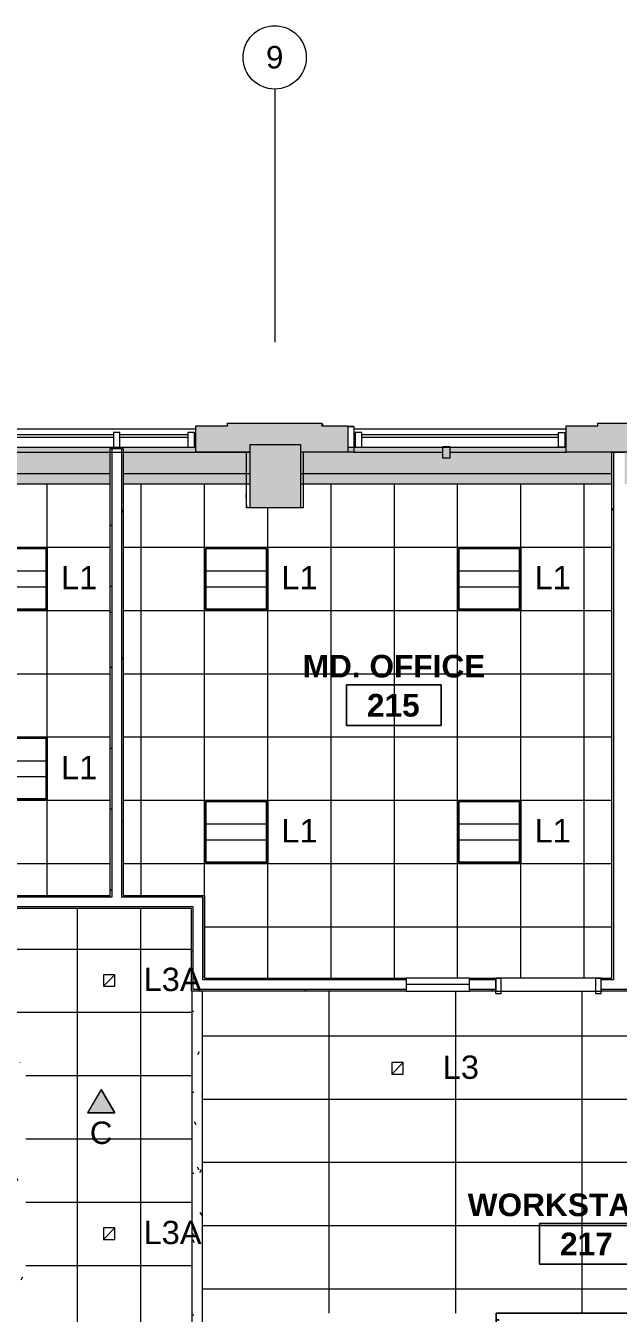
# Model space of a CAD drawing. Header units: inches. Extents: x 389 to 3083, y 11893 to 13691.
# Drawn here: x 2505.7 to 2730.4, y 13202.6 to 13691 of the extents above; entities that cross this region are included whole.
import ezdxf

# ---------------------------------------------------------------- set-up
doc = ezdxf.new("R2010")
doc.units = ezdxf.units.IN
doc.header["$MEASUREMENT"] = 0
for name, color, linetype, lineweight in [('X2$0$A-ANNO-NOTE', 131, 'Continuous', 9), ('X2$0$A-AREA-IDEN', 2, 'Continuous', 9), ('X2$0$A-CLNG', 13, 'Continuous', 13), ('X2$0$A-CLNG-PATT', 13, 'Continuous', 13), ('X2$0$A-Cols-Extr', 7, 'Continuous', 9), ('X2$0$A-DETL-GENF', 92, 'Continuous', 9), ('X2$0$A-DOOR', 31, 'Continuous', 13), ('X2$0$A-DOOR-FRAM', 31, 'Continuous', 20), ('X2$0$A-GLAZ', 151, 'Continuous', 13), ('X2$0$A-WALL', 113, 'Continuous', 13), ('X2$0$A-Wall-Extr', 7, 'Continuous', 9), ('X2$0$A-WALL-PATT', 111, 'Continuous', 13), ('X2$0$E-ELEC-FIXT', 91, 'Continuous', 9), ('X2$0$E-LITE-EQPM', 33, 'Continuous', 9), ('X2$0$E-LITE-EQPM-IDEN', 33, 'Continuous', 9), ('X2$0$I-WALL', 2, 'Continuous', 9), ('X2$0$Plaza America_Tower 1_2nd Floor -REVIT_dwg', 8, 'Continuous', 9), ('X2$0$S-COLS', 52, 'Continuous', 13), ('X2$0$S-GRID', 1, 'Continuous', 9), ('X2$0$S-GRID-IDEN', 1, 'Continuous', 9)]:
    doc.layers.add(name, color=color, linetype=linetype, lineweight=lineweight)
doc.styles.add('X2$0$Arial_3', font='arial.ttf', dxfattribs={"height": 8.851796})
doc.styles.add('X2$0$Swis721 Lt BT', font='swissl.ttf', dxfattribs={"height": 8.514638})
doc.styles.add('X2$0$Swis721 Lt BT_B', font='', dxfattribs={"height": 8.583975})
doc.styles.get('X2$0$Swis721 Lt BT_B').set_extended_font_data('Swis721 Lt BT', bold=True)
pattern_1 = [(0, (-24941.6016, 0), (30.72, 7.68), [1.267, -21.773, 1.267, -21.773, -122.88]), (0, (-24941.6016, 0), (30.72, 7.68), [-46.08, 1.267, -44.813, 1.267, -21.773, -53.76]), (0, (-24941.6016, 0), (30.72, 7.68), [-115.2, 1.267, -14.093, 1.267, -37.133]), (120, (-24930.0816, 3.84), (-22.0110751, 22.7643004), [1.267, -21.773, 1.267, -21.773, -122.88]), (120, (-24930.0816, 3.84), (-22.0110751, 22.7643004), [-46.08, 1.267, -44.813, 1.267, -21.773, -53.76]), (120, (-24930.0816, 3.84), (-22.0110751, 22.7643004), [-115.2, 1.267, -14.093, 1.267, -37.133]), (240, (-24926.2416, 19.2), (-8.7089249, -30.4443004), [1.267, -21.773, 1.267, -21.773, -122.88]), (240, (-24926.2416, 19.2), (-8.7089249, -30.4443004), [-46.08, 1.267, -44.813, 1.267, -21.773, -53.76]), (240, (-24926.2416, 19.2), (-8.7089249, -30.4443004), [-115.2, 1.267, -14.093, 1.267, -37.133])]
pattern_2 = [(0, (-24941.6016, 0), (15.36, 3.84), [1.267, -10.253, 1.267, -10.253, -61.44]), (0, (-24941.6016, 0), (15.36, 3.84), [-23.04, 1.267, -21.773, 1.267, -10.253, -26.88]), (0, (-24941.6016, 0), (15.36, 3.84), [-57.6, 1.267, -6.413, 1.267, -17.933]), (120, (-24935.8416, 1.92), (-11.00553755, 11.3821502), [1.267, -10.253, 1.267, -10.253, -61.44]), (120, (-24935.8416, 1.92), (-11.00553755, 11.3821502), [-23.04, 1.267, -21.773, 1.267, -10.253, -26.88]), (120, (-24935.8416, 1.92), (-11.00553755, 11.3821502), [-57.6, 1.267, -6.413, 1.267, -17.933]), (240, (-24933.9216, 9.6), (-4.35446245, -15.2221502), [1.267, -10.253, 1.267, -10.253, -61.44]), (240, (-24933.9216, 9.6), (-4.35446245, -15.2221502), [-23.04, 1.267, -21.773, 1.267, -10.253, -26.88]), (240, (-24933.9216, 9.6), (-4.35446245, -15.2221502), [-57.6, 1.267, -6.413, 1.267, -17.933])]

# ---------------------------------------------------------------- blocks, each defined once
blk = doc.blocks.new('X2$0$PS - Duplex - Duplex-4172790-FIRST FLOOR')
at = {"layer": 'X2$0$E-ELEC-FIXT'}
for p, q in [((1.375, 2.25), (-1.375, 2.25)), ((-1.375, 2.25), (-1.375, -2.25)), ((1.375, -2.25), (1.375, 2.25)), ((-1.375, -2.25), (1.375, -2.25))]:
    blk.add_line(p, q, dxfattribs=at)
blk = doc.blocks.new('X2$0$Plaza America_Tower 1_2nd Floor -REVIT_dwg-5250115-FIRST FLOOR')
at = {"layer": 'X2$0$A-Cols-Extr'}
for p, q in [((27530.81, 13513.16), (27530.99, 13508.11)), ((27552.47, 13513.16), (27552.47, 13508.11))]:
    blk.add_line(p, q, dxfattribs=at)
at = {"layer": 'X2$0$A-Cols-Extr', "flags": 128}
for points in [[(27532.47, 13508.11), (27530.99, 13508.11), (27530.99, 13529.17)], [(27552.47, 13529.17), (27552.47, 13508.11), (27551.47, 13508.11)]]:
    blk.add_lwpolyline(points, dxfattribs=at)
at = {"layer": 'X2$0$A-GLAZ'}
for p, q in [((27511.81, 13537.91), (27331.81, 13537.91)), ((27433.68, 13535.91), (27480.56, 13535.91)), ((27433.68, 13534.91), (27480.56, 13534.91)), ((27483.06, 13535.91), (27508.81, 13535.91)), ((27483.06, 13534.91), (27508.81, 13534.91)), ((27652.31, 13537.91), (27571.81, 13537.91)), ((27574.81, 13535.91), (27649.31, 13535.91)), ((27574.81, 13534.91), (27649.31, 13534.91)), ((27404.22, 13529.16), (27511.81, 13529.16)), ((27608.22, 13529.16), (27652.31, 13529.16))]:
    blk.add_line(p, q, dxfattribs=at)
at = {"layer": 'X2$0$A-GLAZ', "flags": 128}
blk.add_lwpolyline([(27571.81, 13538.91), (27571.81, 13529.16), (27605.47, 13529.16)], dxfattribs=at)
for points in [[(27483.06, 13531.16), (27483.06, 13536.66), (27480.56, 13536.66), (27480.56, 13531.16)], [(27508.81, 13536.66), (27508.81, 13531.16), (27511.31, 13531.16), (27511.31, 13536.66)], [(27574.81, 13531.16), (27574.81, 13536.66), (27572.31, 13536.66), (27572.31, 13531.16)], [(27651.81, 13531.16), (27649.31, 13531.16), (27649.31, 13536.66), (27651.81, 13536.66)]]:
    blk.add_lwpolyline(points, close=True, dxfattribs=at)
at = {"layer": 'X2$0$A-Wall-Extr'}
for p, q in [((27571.81, 13538.91), (27569.42, 13538.91)), ((27511.81, 13529.16), (27530.99, 13529.16)), ((27571.81, 13529.16), (27552.47, 13529.16)), ((27712.31, 13529.16), (27652.31, 13529.16)), ((27712.31, 13529.16), (27652.31, 13529.16))]:
    blk.add_line(p, q, dxfattribs=at)
at = {"layer": 'X2$0$A-Wall-Extr', "flags": 128}
for points in [[(27569.42, 13538.91), (27571.81, 13538.91), (27571.81, 13529.16), (27552.47, 13529.16), (27552.47, 13508.11), (27551.47, 13508.11)], [(27559.81, 13539.17), (27559.81, 13539.91), (27559.65, 13539.91)], [(27559.65, 13539.91), (27559.81, 13539.91), (27559.81, 13539.17)], [(27532.47, 13508.11), (27530.99, 13508.11), (27530.99, 13529.16), (27511.81, 13529.16)]]:
    blk.add_lwpolyline(points, dxfattribs=at)
blk = doc.blocks.new('X2$0$Single Flush - OTJ_SOLIDFLUSH_ALUM-4900816-FIRST FLOOR')
at = {"layer": 'X2$0$A-DOOR-FRAM'}
for p, q in [((-20, -3.3125), (-20, 2.4375)), ((-20, 2.4375), (-18, 2.4375)), ((-18, -3.3125), (-18, 2.4375)), ((18.000004, -3.3125), (18.000004, 2.4375)), ((18.000004, 2.4375), (20.000004, 2.4375)), ((20.000004, -3.3125), (20.000004, 2.4375)), ((-20, -3.3125), (-18, -3.3125)), ((18.000004, -3.3125), (20.000004, -3.3125))]:
    blk.add_line(p, q, dxfattribs=at)
blk = doc.blocks.new('X2$0$Frameless opening with glazing - 24_ x 96_-4910012-FIRST FLOOR')
at = {"layer": 'X2$0$A-GLAZ'}
blk.add_line((-13.5, -0.0625), (10.5, -0.0625), dxfattribs=at)
blk = doc.blocks.new('X2$0$L-Ceiling Light - Linear Box - 2_x2_-4960925-FIRST FLOOR')
at = {"layer": 'X2$0$E-LITE-EQPM'}
for p, q in [((-12, -12), (-12, 12)), ((-12, 12), (12, 12)), ((-12, -12), (-12, 12)), ((-12, 12), (12, 12)), ((-11.5, -11.5), (-11.5, 11.5)), ((-11.5, 11.5), (11.5, 11.5)), ((11.5, 11.5), (-11.5, 11.5)), ((-11.5, 11.5), (-11.5, -11.5)), ((11.5, 11.5), (11.5, -11.5)), ((11.5, -11.5), (11.5, 11.5)), ((12, 12), (12, -12)), ((12, 12), (12, -12)), ((-12, 3), (12, 3)), ((-12, -3), (12, -3)), ((12, -12), (-12, -12)), ((12, -12), (-12, -12)), ((11.5, -11.5), (-11.5, -11.5)), ((-11.5, -11.5), (11.5, -11.5))]:
    blk.add_line(p, q, dxfattribs=at)
blk = doc.blocks.new('X2$0$Concrete-Rectangular-Column - 19 X 24-5195709-FIRST FLOOR')
at = {"layer": 'X2$0$S-COLS'}
blk.add_hatch(color=256, dxfattribs=at).paths.add_polyline_path([(-5.74, -12), (9.5, -12), (9.5, 12), (-9.5, 12), (-9.5, -12)], flags=0)
for p, q in [((-9.5, 12), (9.5, 12)), ((-9.5, -12), (-9.5, 12)), ((9.5, 12), (9.5, -12)), ((9.5, -12), (-9.5, -12))]:
    blk.add_line(p, q, dxfattribs=at)
blk = doc.blocks.new('X2$0$Lighting-Pendant-Axis-Beam6-Flush-Direct-Acrylic - Lighting-Pendant-Axis-Beam6-Flush-Direct-Acrylic  8_ LENGTH-5206772-FIRST FLOOR')
at = {"layer": 'X2$0$A-DETL-GENF'}
for p, q in [((46.9375, 2.515625), (-46.9375, 2.515625)), ((-46.9375, 2.515625), (-46.9375, -2.515625)), ((-46.9375, 2.515625), (46.9375, 2.515625)), ((-46.9375, -2.515625), (-46.9375, 2.515625)), ((46.9375, -2.515625), (46.9375, 2.515625)), ((46.9375, 2.515625), (46.9375, -2.515625)), ((-46.9375, -2.515625), (46.9375, -2.515625)), ((46.9375, -2.515625), (-46.9375, -2.515625))]:
    blk.add_line(p, q, dxfattribs=at)
for centre in [(-46.3125, 0), (46.3125, 0)]:
    blk.add_circle(centre, 0.25, dxfattribs=at)
blk = doc.blocks.new('X2$0$L-Recessed Square Downlight - 4_-4552743-FIRST FLOOR')
at = {"layer": 'X2$0$E-LITE-EQPM'}
for p, q in [((-2.1875, -2.1875), (-2.1875, 2.1875)), ((-2.1875, 2.1875), (2.1875, 2.1875)), ((-2.1875, 2.1875), (2.1875, -2.1875)), ((2.1875, 2.1875), (2.1875, -2.1875)), ((2.1875, -2.1875), (-2.1875, -2.1875))]:
    blk.add_line(p, q, dxfattribs=at)
blk = doc.blocks.new('X2$0$L-Recessed Square Downlight - 4_  black trim-5264487-FIRST FLOOR')
at = {"layer": 'X2$0$E-LITE-EQPM'}
for p, q in [((-2.1875, -2.1875), (-2.1875, 2.1875)), ((-2.1875, 2.1875), (2.1875, 2.1875)), ((-2.1875, 2.1875), (2.1875, -2.1875)), ((2.1875, 2.1875), (2.1875, -2.1875)), ((2.1875, -2.1875), (-2.1875, -2.1875))]:
    blk.add_line(p, q, dxfattribs=at)
blk = doc.blocks.new('X2$0$Grid - Grid Head - Circle-50561-FIRST FLOOR')
at = {"layer": 'X2$0$S-GRID-IDEN'}
blk.add_circle((0, 0), 0.125, dxfattribs=at)
blk = doc.blocks.new('X2$0$Room Tag - Room Name and Number-3379422-FIRST FLOOR')
at = {"layer": 'X2$0$A-AREA-IDEN'}
for p, q in [((-0.1881, -0.1636), (-0.1881, -0.0018)), ((-0.1881, -0.0018), (0.1869, -0.0018)), ((0.1869, -0.0018), (-0.1881, -0.0018)), ((-0.1881, -0.0018), (-0.1881, -0.1636)), ((0.1869, -0.0018), (0.1869, -0.1636)), ((0.1869, -0.1636), (0.1869, -0.0018)), ((0.1869, -0.1636), (-0.1881, -0.1636)), ((-0.1881, -0.1636), (0.1869, -0.1636))]:
    blk.add_line(p, q, dxfattribs=at)

msp = doc.modelspace()

# ---------------------------------------------------------------- hatches: boundary and pattern name
at = {"layer": 'X2$0$A-ANNO-NOTE'}
msp.add_hatch(color=256, dxfattribs=at).paths.add_polyline_path([(2529.15, 13278.54), (2534.3, 13287.48), (2539.47, 13278.56)], flags=0)
at = {"layer": 'X2$0$A-CLNG-PATT'}
h = msp.add_hatch(dxfattribs=at)
h.set_pattern_fill('FP2_63', color=256, style=0, pattern_type=2)
h.set_pattern_definition(pattern_2)
h.paths.add_polyline_path([(574.63, 12516.67), (577.72, 12516.67), (577.72, 12633.17), (567.72, 12633.17), (567.72, 12552.83), (569.72, 12552.83), (569.72, 12516.67), (573.72, 12516.67)], flags=0)
h.paths.add_polyline_path([(576.1, 12638.04), (577.72, 12638.04), (577.72, 12659.67), (569.72, 12659.67), (569.72, 12638.04), (571.19, 12638.04)], flags=0)
h.paths.add_polyline_path([(577.72, 12683.92), (577.72, 12819.17), (569.72, 12819.17), (569.72, 12791.67), (567.72, 12791.67), (567.72, 12711.33), (569.72, 12711.33), (569.75, 12683.92)], flags=0)
h.paths.add_polyline_path([(569.72, 12824.04), (577.72, 12824.04), (577.72, 12959.92), (569.97, 12959.92), (569.97, 12932.67), (567.72, 12932.67), (567.72, 12853.17), (569.72, 12853.17), (569.72, 12841.01)], flags=0)
h.paths.add_polyline_path([(570.06, 12983.92), (577.72, 12983.92), (577.72, 13090.98), (569.72, 13090.98), (569.72, 13090.17), (567.72, 13090.17), (567.72, 13011.17), (569.97, 13011.17), (569.97, 12983.92)], flags=0)
h.paths.add_polyline_path([(2950.45, 12992.42), (2950.45, 13011.17), (2952.7, 13011.17), (2952.7, 13091.67), (2950.72, 13091.67), (2950.72, 13151.67), (2952.7, 13151.67), (2952.7, 13232.1), (2950.7, 13232.1), (2950.69, 13232.17), (2950.45, 13232.17), (2950.45, 13278.35), (2946.22, 13278.35), (2946.22, 13096.69), (2950.62, 13096.69), (2950.62, 13091.81), (2946.22, 13091.81), (2946.22, 13091.42), (2942.7, 13091.42), (2942.7, 12992.42)], flags=0)
h.paths.add_polyline_path([(569.72, 13095.86), (577.72, 13095.86), (577.72, 13257.86), (569.72, 13257.86), (569.71, 13231.92), (567.71, 13231.92), (567.71, 13151.67), (569.72, 13151.67), (569.72, 13103.67)], flags=0)
h.paths.add_polyline_path([(574.96, 13262.73), (577.72, 13262.73), (577.72, 13278.92), (569.72, 13278.92), (569.72, 13262.73)], flags=0)
h.paths.add_polyline_path([(570.4, 13312.42), (577.72, 13312.42), (577.72, 13497.18), (570.06, 13497.18), (570.06, 13489.91), (567.72, 13489.91), (567.72, 13349.17), (569.72, 13349.17), (569.72, 13312.42)], flags=0)
h.paths.add_polyline_path([(2949.7, 13312.42), (2950.45, 13312.42), (2950.45, 13324.8), (2942.45, 13324.8), (2942.45, 13312.42), (2946.22, 13312.42)], flags=0)
h.paths.add_polyline_path([(2942.45, 13329.68), (2950.45, 13329.68), (2950.45, 13349.17), (2952.7, 13349.17), (2952.7, 13493.82), (2950.71, 13493.82), (2950.71, 13501.82), (2942.45, 13501.82), (2942.45, 13337.17)], flags=0)
h.paths.add_polyline_path([(2110.87, 13520.67), (2110.87, 13529.17), (2090.21, 13529.17), (2090.21, 13531.16), (2009.71, 13531.16), (2009.71, 13528.91), (2001.39, 13528.91), (2001.39, 13520.67), (2090.96, 13520.67)], flags=0)
h.paths.add_polyline_path([(1996.52, 13520.67), (1996.52, 13528.91), (1990.87, 13528.91), (1990.87, 13520.67)], flags=0)
h.paths.add_polyline_path([(2130.87, 13521.17), (2248.24, 13521.17), (2248.24, 13531.12), (2150.21, 13531.12), (2150.21, 13529.17), (2129.87, 13529.17), (2129.87, 13521.17)], flags=0)
h.paths.add_polyline_path([(2921.48, 13521.17), (2921.48, 13529.17), (2915.46, 13529.17), (2915.46, 13531.16), (2770.71, 13531.16), (2770.71, 13529.17), (2710.71, 13529.17), (2710.71, 13531.16), (2627.82, 13531.16), (2627.82, 13529.17), (2609.87, 13529.17), (2609.87, 13521.17), (2727.99, 13521.17), (2727.99, 13529.16), (2732.87, 13529.16), (2732.87, 13521.17), (2786.25, 13521.17)], flags=0)
h.paths.add_polyline_path([(2373.88, 13521.17), (2385.38, 13521.17), (2385.38, 13529.16), (2373.88, 13529.16)], flags=0)
h.paths.add_polyline_path([(2264.78, 13521.17), (2349.38, 13521.17), (2349.38, 13529.16), (2330.21, 13529.17), (2330.21, 13531.12), (2253.11, 13531.12), (2253.11, 13521.17)], flags=0)
h.paths.add_polyline_path([(2390.26, 13521.17), (2537.77, 13521.17), (2537.77, 13530.55), (2542.64, 13530.55), (2542.64, 13521.17), (2590.87, 13521.17), (2590.87, 13529.16), (2570.21, 13529.17), (2570.21, 13531.16), (2390.26, 13531.16), (2390.26, 13521.84)], flags=0)
h.paths.add_polyline_path([(1580.46, 13521.17), (1580.46, 13529.16), (1510.71, 13529.17), (1510.71, 13531.16), (1430.22, 13531.16), (1430.22, 13529.17), (1410.04, 13529.17), (1410.04, 13521.17), (1570.86, 13521.17)], flags=0)
h.paths.add_polyline_path([(1370.22, 13521.17), (1386.79, 13521.17), (1386.79, 13529.16), (1370.22, 13529.17), (1370.22, 13531.16), (1190.22, 13531.16), (1190.22, 13529.17), (1170.04, 13529.17), (1170.04, 13521.17), (1221.85, 13521.17)], flags=0)
h.paths.add_polyline_path([(700.38, 13521.17), (750.72, 13521.17), (750.72, 13531.17), (605.97, 13531.17), (605.97, 13529.17), (598.68, 13529.17), (598.68, 13521.17)], flags=0)
h.paths.add_polyline_path([(755.59, 13521.17), (910.7, 13521.17), (910.7, 13529.17), (890.22, 13529.17), (890.22, 13531.16), (810.72, 13531.16), (810.72, 13529.17), (755.59, 13529.17), (755.59, 13528.92)], flags=0)
h.paths.add_polyline_path([(929.7, 13521.17), (1048.53, 13521.17), (1048.53, 13531.16), (950.22, 13531.16), (950.22, 13529.17), (929.7, 13529.17), (929.7, 13528.94)], flags=0)
h.paths.add_polyline_path([(1053.41, 13521.17), (1151.04, 13521.17), (1151.04, 13529.17), (1130.22, 13529.17), (1130.22, 13531.16), (1053.41, 13531.16), (1053.41, 13526.1)], flags=0)
h.paths.add_polyline_path([(605.97, 13529.17), (605.97, 13529.17), (700.38, 13529.17)], flags=0)
h = msp.add_hatch(dxfattribs=at)
h.set_pattern_fill('FP2_63', color=256, style=0, pattern_type=2)
h.set_pattern_definition(pattern_2)
h.paths.add_polyline_path([(573.72, 12512.67), (581.72, 12512.67), (581.72, 12633.17), (577.72, 12633.17), (577.72, 12516.67), (569.72, 12516.67), (569.72, 12512.67)], flags=0)
h.paths.add_polyline_path([(577.72, 12638.04), (581.72, 12638.04), (581.72, 12659.67), (577.72, 12659.67)], flags=0)
h.paths.add_polyline_path([(581.72, 12983.92), (581.72, 13090.98), (577.72, 13090.98), (577.72, 12983.92)], flags=0)
h.paths.add_polyline_path([(2938.7, 12992.42), (2942.7, 12992.42), (2942.7, 13091.42), (2938.7, 13091.42), (2938.7, 13030.43)], flags=0)
h.paths.add_polyline_path([(577.72, 13095.86), (581.72, 13095.86), (581.72, 13257.86), (577.72, 13257.86), (577.72, 13148.41)], flags=0)
h.paths.add_polyline_path([(581.72, 13262.73), (581.72, 13278.92), (577.72, 13278.92), (577.72, 13262.73), (581.5, 13262.73)], flags=0)
h.paths.add_polyline_path([(581.72, 13312.42), (581.72, 13497.18), (577.72, 13497.18), (577.72, 13312.42)], flags=0)
h.paths.add_polyline_path([(2942.45, 13312.42), (2942.45, 13324.8), (2938.45, 13324.8), (2938.45, 13312.42)], flags=0)
h.paths.add_polyline_path([(2938.82, 13329.68), (2942.45, 13329.68), (2942.45, 13501.82), (2938.45, 13501.82), (2938.45, 13329.68)], flags=0)
h.paths.add_polyline_path([(2090.96, 13517.17), (2110.87, 13517.17), (2110.87, 13520.67), (2001.39, 13520.67), (2001.39, 13517.17), (2090.21, 13517.17)], flags=0)
h.paths.add_polyline_path([(2537.77, 13517.17), (2537.77, 13521.17), (2390.26, 13521.17), (2390.26, 13517.17), (2438.6, 13517.17)], flags=0)
h.paths.add_polyline_path([(2130.87, 13517.17), (2248.24, 13517.17), (2248.24, 13521.17), (2129.87, 13521.17), (2129.87, 13517.17)], flags=0)
h.paths.add_polyline_path([(2732.87, 13517.17), (2921.48, 13517.17), (2921.48, 13521.17), (2732.87, 13521.17), (2732.87, 13518.75)], flags=0)
h.paths.add_polyline_path([(2573.52, 13517.17), (2590.87, 13517.17), (2590.87, 13521.17), (2542.64, 13521.17), (2542.64, 13517.17), (2570.21, 13517.17)], flags=0)
h.paths.add_polyline_path([(1990.87, 13517.17), (1996.52, 13517.17), (1996.52, 13520.67), (1990.87, 13520.67), (1990.87, 13528.91), (1986.87, 13528.91), (1986.87, 13517.17)], flags=0)
h.paths.add_polyline_path([(2253.11, 13517.17), (2349.38, 13517.17), (2349.38, 13521.17), (2253.11, 13521.17), (2253.11, 13519.41)], flags=0)
h.paths.add_polyline_path([(2609.87, 13517.17), (2727.99, 13517.17), (2727.99, 13521.17), (2609.87, 13521.17)], flags=0)
h.paths.add_polyline_path([(2385.38, 13517.17), (2385.38, 13521.17), (2373.88, 13521.17), (2373.88, 13517.17)], flags=0)
h.paths.add_polyline_path([(1386.79, 13517.17), (1386.79, 13521.17), (1170.04, 13521.17), (1170.04, 13517.17), (1370.22, 13517.17)], flags=0)
h.paths.add_polyline_path([(1580.46, 13517.17), (1580.46, 13521.17), (1410.04, 13521.17), (1410.04, 13517.17), (1510.71, 13517.17)], flags=0)
h.paths.add_polyline_path([(750.72, 13517.17), (750.72, 13521.17), (598.68, 13521.17), (598.68, 13517.17), (700.38, 13517.17)], flags=0)
h.paths.add_polyline_path([(755.59, 13517.17), (910.7, 13517.17), (910.7, 13521.17), (755.59, 13521.17), (755.59, 13519.16)], flags=0)
h.paths.add_polyline_path([(1048.53, 13517.17), (1048.53, 13521.17), (929.7, 13521.17), (929.7, 13517.17), (1048.03, 13517.17)], flags=0)
h.paths.add_polyline_path([(1130.22, 13517.17), (1151.04, 13517.17), (1151.04, 13521.17), (1053.41, 13521.17), (1053.41, 13517.17)], flags=0)
h = msp.add_hatch(dxfattribs=at)
h.set_pattern_fill('FP2_1', color=256, style=0, pattern_type=2)
h.set_pattern_definition(pattern_1)
h.paths.add_polyline_path([(2568.77, 13077.81), (2572.77, 13077.81), (2572.77, 13324.8), (2568.77, 13324.8), (2568.77, 13091.42)], flags=0)
h = msp.add_hatch(dxfattribs=at)
h.set_pattern_fill('FP2_1', color=256, style=0, pattern_type=2)
h.set_pattern_definition(pattern_1)
h.paths.add_polyline_path([(2505.71, 13192.05), (2505.72, 13192.05), (2505.72, 13300.99), (2356.11, 13300.99), (2356.11, 13298.8), (2503.53, 13298.8), (2503.53, 13192.05)], flags=0)
h.paths.add_polyline_path([(2500.84, 13192.05), (2503.03, 13192.05), (2503.03, 13298.3), (2356.11, 13298.3), (2356.11, 13295.86), (2500.84, 13295.86), (2500.84, 13192.48)], flags=0)
at = {"layer": 'X2$0$A-WALL-PATT'}
for points in [[(2573.52, 13529.17), (2582.21, 13529.17), (2582.21, 13539.17), (2570.21, 13539.17), (2570.21, 13529.17)], [(2609.87, 13529.17), (2618.04, 13529.17), (2618.04, 13540.17), (2582.21, 13540.17), (2582.21, 13529.17), (2590.87, 13529.17), (2590.87, 13532.11), (2609.87, 13532.11), (2609.87, 13531.45)], [(2627.82, 13529.17), (2627.82, 13539.17), (2618.04, 13539.17), (2618.04, 13529.17)], [(2722.71, 13529.17), (2722.71, 13539.17), (2710.71, 13539.17), (2710.71, 13529.17)], [(2758.54, 13529.17), (2758.54, 13540.17), (2722.71, 13540.17), (2722.71, 13529.17), (2732.87, 13529.17)]]:
    msp.add_hatch(color=256, dxfattribs=at).paths.add_polyline_path(points, flags=0)
h = msp.add_hatch(dxfattribs=at)
h.set_pattern_fill('FP2_1', color=256, style=0, pattern_type=2)
h.set_pattern_definition(pattern_1)
h.paths.add_polyline_path([(2538.39, 13360.99), (2538.39, 13530.55), (2537.77, 13530.55), (2537.77, 13360.99)], flags=0)
h = msp.add_hatch(dxfattribs=at)
h.set_pattern_fill('FP2_1', color=256, style=0, pattern_type=2)
h.set_pattern_definition(pattern_1)
h.paths.add_polyline_path([(2542.02, 13360.99), (2542.64, 13360.99), (2542.64, 13530.55), (2542.02, 13530.55), (2542.02, 13384.36)], flags=0)
h = msp.add_hatch(dxfattribs=at)
h.set_pattern_fill('FP2_1', color=256, style=0, pattern_type=2)
h.set_pattern_definition(pattern_1)
h.paths.add_polyline_path([(2728.62, 13329.68), (2728.62, 13529.16), (2727.99, 13529.16), (2727.99, 13329.68)], flags=0)
h = msp.add_hatch(dxfattribs=at)
h.set_pattern_fill('FP2_1', color=256, style=0, pattern_type=2)
h.set_pattern_definition(pattern_1)
h.paths.add_polyline_path([(2381.38, 13360.36), (2386.01, 13360.36), (2386.01, 13360.99), (2381.38, 13360.99)], flags=0)
h.paths.add_polyline_path([(2569.27, 13360.36), (2572.89, 13360.36), (2572.88, 13360.99), (2542.02, 13360.99), (2542.03, 13360.36), (2568.97, 13360.36)], flags=0)
h.paths.add_polyline_path([(2122.52, 13360.36), (2123.14, 13360.36), (2123.14, 13360.99), (2118.52, 13360.99), (2118.52, 13360.36)], flags=0)
h.paths.add_polyline_path([(2131.39, 13360.36), (2131.39, 13360.99), (2126.77, 13360.99), (2126.78, 13360.36), (2130.87, 13360.36)], flags=0)
h.paths.add_polyline_path([(2525.51, 13360.36), (2538.39, 13360.36), (2538.39, 13360.99), (2468.26, 13360.99), (2468.26, 13360.36), (2505.72, 13360.36)], flags=0)
h.paths.add_polyline_path([(2248.86, 13360.36), (2248.86, 13360.99), (2205.39, 13360.99), (2205.39, 13360.36), (2248.24, 13360.36)], flags=0)
h.paths.add_polyline_path([(2252.49, 13360.36), (2307.38, 13360.36), (2307.38, 13360.99), (2252.49, 13360.99)], flags=0)
h.paths.add_polyline_path([(2078.52, 13360.36), (2078.52, 13360.99), (2068.52, 13360.99), (2068.52, 13360.36)], flags=0)
h.paths.add_polyline_path([(2177.87, 13360.36), (2181.39, 13360.36), (2181.39, 13360.99), (2171.39, 13360.99), (2171.39, 13360.36)], flags=0)
h.paths.add_polyline_path([(2444.26, 13360.36), (2444.26, 13360.99), (2434.26, 13360.99), (2434.26, 13360.36), (2438.6, 13360.36)], flags=0)
h.paths.add_polyline_path([(2394.26, 13360.36), (2394.26, 13360.99), (2389.63, 13360.99), (2389.63, 13360.36), (2390.26, 13360.36)], flags=0)
h.paths.add_polyline_path([(2341.38, 13360.36), (2341.38, 13360.99), (2331.38, 13360.99), (2331.38, 13360.36)], flags=0)
h.paths.add_polyline_path([(2044.52, 13360.36), (2044.52, 13360.99), (2001.39, 13360.99), (2001.4, 13360.36), (2004.05, 13360.36)], flags=0)
h = msp.add_hatch(dxfattribs=at)
h.set_pattern_fill('FP2_1', color=256, style=0, pattern_type=2)
h.set_pattern_definition(pattern_1)
h.paths.add_polyline_path([(2572.89, 13329.68), (2573.52, 13329.68), (2573.52, 13360.99), (2572.89, 13360.99), (2572.89, 13329.68)], flags=0)
h = msp.add_hatch(dxfattribs=at)
h.set_pattern_fill('FP2_1', color=256, style=0, pattern_type=2)
h.set_pattern_definition(pattern_1)
h.paths.add_polyline_path([(2505.72, 13356.11), (2568.64, 13356.11), (2568.64, 13356.74), (2468.26, 13356.74), (2468.26, 13356.11)], flags=0)
h.paths.add_polyline_path([(2044.52, 13356.11), (2044.52, 13356.74), (1997.14, 13356.74), (1997.14, 13356.11), (2004.05, 13356.11)], flags=0)
h.paths.add_polyline_path([(2068.52, 13356.11), (2078.52, 13356.11), (2078.52, 13356.74), (2068.52, 13356.74)], flags=0)
h.paths.add_polyline_path([(2126.89, 13356.11), (2131.39, 13356.11), (2131.39, 13356.74), (2118.52, 13356.74), (2118.52, 13356.11), (2126.77, 13356.11)], flags=0)
h.paths.add_polyline_path([(2205.39, 13356.11), (2307.38, 13356.11), (2307.38, 13356.74), (2205.39, 13356.74)], flags=0)
h.paths.add_polyline_path([(2444.26, 13356.11), (2444.26, 13356.74), (2434.26, 13356.74), (2434.26, 13356.11), (2438.6, 13356.11)], flags=0)
h.paths.add_polyline_path([(2171.39, 13356.11), (2181.39, 13356.11), (2181.39, 13356.74), (2171.39, 13356.74)], flags=0)
h.paths.add_polyline_path([(2394.26, 13356.11), (2394.26, 13356.74), (2381.38, 13356.74), (2381.38, 13356.11), (2390.26, 13356.11)], flags=0)
h.paths.add_polyline_path([(2331.38, 13356.11), (2341.38, 13356.11), (2341.38, 13356.74), (2331.38, 13356.74)], flags=0)
h = msp.add_hatch(dxfattribs=at)
h.set_pattern_fill('FP2_1', color=256, style=0, pattern_type=2)
h.set_pattern_definition(pattern_1)
h.paths.add_polyline_path([(2568.97, 13325.43), (2569.27, 13325.43), (2569.27, 13356.74), (2568.64, 13356.74), (2568.64, 13325.43), (2568.77, 13325.43)], flags=0)
h = msp.add_hatch(dxfattribs=at)
h.set_pattern_fill('FP2_1', color=256, style=0, pattern_type=2)
h.set_pattern_definition(pattern_1)
h.paths.add_polyline_path([(2572.89, 13329.05), (2649.99, 13329.05), (2649.99, 13329.68), (2572.89, 13329.68)], flags=0)
h.paths.add_polyline_path([(2673.99, 13329.05), (2683.99, 13329.05), (2683.99, 13329.68), (2673.99, 13329.68)], flags=0)
h.paths.add_polyline_path([(2932.33, 13329.05), (2950.45, 13329.05), (2950.45, 13329.68), (2810.87, 13329.68), (2810.87, 13329.05), (2922.06, 13329.05)], flags=0)
h.paths.add_polyline_path([(2728.41, 13329.05), (2728.62, 13329.05), (2728.62, 13329.68), (2723.99, 13329.68), (2723.99, 13329.05), (2727.99, 13329.05)], flags=0)
h.paths.add_polyline_path([(2732.25, 13329.05), (2736.87, 13329.05), (2736.87, 13329.68), (2732.24, 13329.68), (2732.24, 13329.05)], flags=0)
h.paths.add_polyline_path([(2786.87, 13329.05), (2786.87, 13329.68), (2776.87, 13329.68), (2776.87, 13329.05), (2786.25, 13329.05)], flags=0)
h = msp.add_hatch(dxfattribs=at)
h.set_pattern_fill('FP2_1', color=256, style=0, pattern_type=2)
h.set_pattern_definition(pattern_1)
h.paths.add_polyline_path([(2568.77, 13324.8), (2649.99, 13324.8), (2649.99, 13325.43), (2568.64, 13325.43), (2568.64, 13324.8)], flags=0)
h.paths.add_polyline_path([(2673.99, 13324.8), (2683.99, 13324.8), (2683.99, 13325.43), (2673.99, 13325.43)], flags=0)
h.paths.add_polyline_path([(2728.62, 13324.8), (2736.87, 13324.8), (2736.87, 13325.43), (2723.99, 13325.43), (2723.99, 13324.8), (2727.99, 13324.8)], flags=0)
h.paths.add_polyline_path([(2931.7, 13324.8), (2932.33, 13324.8), (2932.33, 13325.43), (2810.87, 13325.43), (2810.87, 13324.8), (2873.16, 13324.8)], flags=0)
h.paths.add_polyline_path([(2942.45, 13324.8), (2950.45, 13324.81), (2950.45, 13325.43), (2935.95, 13325.43), (2935.95, 13324.8), (2938.71, 13324.8)], flags=0)
h.paths.add_polyline_path([(2776.87, 13324.8), (2786.87, 13324.8), (2786.87, 13325.43), (2776.87, 13325.43)], flags=0)

# ---------------------------------------------------------------- linework, layer by layer
at = {"layer": 'X2$0$A-ANNO-NOTE'}
for p, q in [((2534.3, 13287.48), (2529.15, 13278.54)), ((2534.3, 13287.48), (2529.15, 13278.54)), ((2539.47, 13278.56), (2534.3, 13287.48)), ((2534.3, 13287.48), (2539.47, 13278.56)), ((2529.15, 13278.54), (2539.47, 13278.56)), ((2539.47, 13278.56), (2529.15, 13278.54))]:
    msp.add_line(p, q, dxfattribs=at)
at = {"layer": 'X2$0$A-CLNG'}
for p, q in [((2390.26, 13531.16), (2570.21, 13531.16)), ((2570.21, 13529.16), (2590.87, 13529.16)), ((2627.82, 13531.16), (2710.71, 13531.16)), ((2390.26, 13521.17), (2537.77, 13521.17)), ((2542.64, 13521.17), (2590.87, 13521.17)), ((2609.87, 13521.17), (2727.99, 13521.17)), ((2390.26, 13517.17), (2537.77, 13517.17)), ((2542.64, 13517.17), (2590.87, 13517.17)), ((2609.87, 13517.17), (2727.99, 13517.17)), ((2568.77, 13077.81), (2568.77, 13324.8)), ((2572.77, 13077.81), (2572.77, 13324.8))]:
    msp.add_line(p, q, dxfattribs=at)
at = {"layer": 'X2$0$A-CLNG-PATT'}
for p, q in [((2390.26, 13517.17), (2537.77, 13517.17)), ((2513.9, 13360.99), (2513.9, 13517.17)), ((2542.64, 13517.17), (2590.87, 13517.17)), ((2549.52, 13360.99), (2549.52, 13517.17)), ((2573.52, 13329.68), (2573.52, 13517.17)), ((2609.87, 13517.17), (2727.99, 13517.17)), ((2621.52, 13329.68), (2621.52, 13517.17)), ((2645.52, 13329.68), (2645.52, 13517.17)), ((2669.52, 13329.68), (2669.52, 13517.17)), ((2693.52, 13329.68), (2693.52, 13517.17)), ((2717.52, 13329.68), (2717.52, 13517.17)), ((2597.52, 13329.68), (2597.52, 13508.11)), ((2390.26, 13493.17), (2537.77, 13493.17)), ((2542.64, 13493.17), (2727.99, 13493.17)), ((2390.26, 13469.17), (2537.77, 13469.17)), ((2542.64, 13469.17), (2727.99, 13469.17)), ((2390.26, 13445.17), (2537.77, 13445.17)), ((2542.64, 13445.17), (2727.99, 13445.17)), ((2390.26, 13421.17), (2537.77, 13421.17)), ((2542.64, 13421.17), (2727.99, 13421.17)), ((2390.26, 13397.17), (2537.77, 13397.17)), ((2542.64, 13397.17), (2727.99, 13397.17)), ((2390.26, 13373.17), (2537.77, 13373.17)), ((2542.64, 13373.17), (2727.99, 13373.17)), ((2525.36, 12580.98), (2525.36, 13356.11)), ((2549.36, 12580.98), (2549.36, 13356.11)), ((2573.52, 13349.17), (2727.99, 13349.17)), ((1837.21, 13340.73), (2568.64, 13340.73)), ((2572.77, 13077.81), (2572.77, 13324.8)), ((2620.77, 13202.58), (2620.77, 13324.8)), ((2668.77, 13202.58), (2668.77, 13324.8)), ((2716.77, 13202.58), (2716.77, 13324.8)), ((1837.21, 13316.73), (2568.77, 13316.73)), ((2931.7, 13307.71), (2572.77, 13307.71)), ((2505.72, 13292.73), (2568.77, 13292.73)), ((2931.7, 13283.71), (2572.77, 13283.71)), ((2505.72, 13268.73), (2568.77, 13268.73)), ((2946.22, 13259.71), (2572.77, 13259.71)), ((2505.72, 13244.73), (2568.77, 13244.73)), ((2946.22, 13235.71), (2572.77, 13235.71)), ((2505.72, 13220.73), (2568.77, 13220.73)), ((2946.22, 13211.71), (2572.77, 13211.71))]:
    msp.add_line(p, q, dxfattribs=at)
at = {"layer": 'X2$0$A-WALL'}
for p, q in [((2570.21, 13529.17), (2570.21, 13539.17)), ((2570.21, 13539.17), (2582.21, 13539.17)), ((2582.21, 13539.17), (2582.21, 13540.17)), ((2582.21, 13540.17), (2618.04, 13540.17)), ((2618.04, 13540.17), (2618.04, 13539.17)), ((2618.04, 13539.17), (2627.82, 13539.17)), ((2627.82, 13539.17), (2627.82, 13529.17)), ((2710.71, 13529.17), (2710.71, 13539.17)), ((2710.71, 13539.17), (2722.71, 13539.17)), ((2722.71, 13539.17), (2722.71, 13540.17)), ((2722.71, 13540.17), (2758.54, 13540.17)), ((2538.39, 13530.55), (2538.39, 13360.36)), ((2542.02, 13530.55), (2542.02, 13360.36)), ((2590.87, 13529.17), (2570.21, 13529.17)), ((2627.82, 13529.17), (2609.87, 13529.17)), ((2770.71, 13529.17), (2710.71, 13529.17)), ((2728.62, 13529.16), (2728.62, 13329.05)), ((2538.39, 13360.36), (2468.26, 13360.36)), ((2572.89, 13360.36), (2542.02, 13360.36)), ((2572.89, 13329.05), (2572.89, 13360.36)), ((2569.27, 13356.74), (2468.26, 13356.74)), ((2569.27, 13325.43), (2569.27, 13356.74)), ((2649.99, 13329.05), (2572.89, 13329.05)), ((2683.99, 13329.05), (2673.99, 13329.05)), ((2728.62, 13329.05), (2723.99, 13329.05)), ((2649.99, 13325.43), (2569.27, 13325.43)), ((2683.99, 13325.43), (2673.99, 13325.43)), ((2736.87, 13325.43), (2723.99, 13325.43))]:
    msp.add_line(p, q, dxfattribs=at)
at = {"layer": 'X2$0$I-WALL'}
for p, q in [((2537.77, 13360.99), (2537.77, 13530.55)), ((2537.77, 13530.55), (2542.64, 13530.55)), ((2542.64, 13530.55), (2542.64, 13360.99)), ((2727.99, 13329.68), (2727.99, 13529.16)), ((2727.99, 13529.16), (2732.87, 13529.16)), ((2468.26, 13360.99), (2537.77, 13360.99)), ((2542.64, 13360.99), (2573.52, 13360.99)), ((2573.52, 13360.99), (2573.52, 13329.68)), ((2568.64, 13356.11), (2468.26, 13356.11)), ((2568.64, 13324.8), (2568.64, 13356.11)), ((2573.52, 13329.68), (2649.99, 13329.68)), ((2649.99, 13329.68), (2649.99, 13324.8)), ((2673.99, 13329.68), (2649.99, 13329.68)), ((2673.99, 13329.68), (2683.99, 13329.68)), ((2673.99, 13324.8), (2673.99, 13329.68)), ((2683.99, 13329.68), (2683.99, 13324.8)), ((2723.99, 13329.68), (2683.99, 13329.68)), ((2723.99, 13329.68), (2727.99, 13329.68)), ((2723.99, 13324.8), (2723.99, 13329.68)), ((2649.99, 13324.8), (2568.64, 13324.8)), ((2649.99, 13324.8), (2673.99, 13324.8)), ((2683.99, 13324.8), (2673.99, 13324.8)), ((2683.99, 13324.8), (2723.99, 13324.8)), ((2736.87, 13324.8), (2723.99, 13324.8))]:
    msp.add_line(p, q, dxfattribs=at)
at = {"layer": 'X2$0$S-GRID'}
msp.add_line((2600.13, 13666.96), (2600.13, 13570.96), dxfattribs=at)

# ---------------------------------------------------------------- block references
at = {"layer": 'X2$0$A-AREA-IDEN', "xscale": 95.99999999999994, "yscale": 95.99999999999994, "zscale": 95.99999999999994}
for p in [(2645.38, 13441.19), (2718.62, 13236.86)]:
    msp.add_blockref('X2$0$Room Tag - Room Name and Number-3379422-FIRST FLOOR', p, dxfattribs=at)
at = {"layer": 'X2$0$A-DOOR'}
msp.add_blockref('X2$0$Single Flush - OTJ_SOLIDFLUSH_ALUM-4900816-FIRST FLOOR', (2703.99, 13327.24), dxfattribs=at)
at = {"layer": 'X2$0$A-GLAZ', "rotation": 180}
msp.add_blockref('X2$0$Frameless opening with glazing - 24_ x 96_-4910012-FIRST FLOOR', (2660.49, 13327.24), dxfattribs=at)
at = {"layer": 'X2$0$E-ELEC-FIXT', "extrusion": (0, 0, -1), "rotation": 180}
msp.add_blockref('X2$0$PS - Duplex - Duplex-4172790-FIRST FLOOR', (-2665.24, 13529.16), dxfattribs=at)
at = {"layer": 'X2$0$E-LITE-EQPM'}
for p in [(2501.9, 13481.17), (2585.52, 13481.17), (2681.52, 13481.17), (2501.9, 13409.17), (2585.52, 13385.17), (2681.52, 13385.17)]:
    msp.add_blockref('X2$0$L-Ceiling Light - Linear Box - 2_x2_-4960925-FIRST FLOOR', p, dxfattribs=at)
at = {"layer": 'X2$0$E-LITE-EQPM', "extrusion": (0, 0, -1), "rotation": 180}
for name, p in [('X2$0$L-Recessed Square Downlight - 4_  black trim-5264487-FIRST FLOOR', (-2537.36, 13328.79)), ('X2$0$L-Recessed Square Downlight - 4_-4552743-FIRST FLOOR', (-2646.71, 13295.49)), ('X2$0$L-Recessed Square Downlight - 4_  black trim-5264487-FIRST FLOOR', (-2537.36, 13232.79))]:
    msp.add_blockref(name, p, dxfattribs=at)
at = {"layer": 'X2$0$E-LITE-EQPM', "rotation": 180}
msp.add_blockref('X2$0$Lighting-Pendant-Axis-Beam6-Flush-Direct-Acrylic - Lighting-Pendant-Axis-Beam6-Flush-Direct-Acrylic  8_ LENGTH-5206772-FIRST FLOOR', (2731.1, 13200.06), dxfattribs=at)
at = {"layer": 'X2$0$Plaza America_Tower 1_2nd Floor -REVIT_dwg'}
msp.add_blockref('X2$0$Plaza America_Tower 1_2nd Floor -REVIT_dwg-5250115-FIRST FLOOR', (-24941.6, 0), dxfattribs=at)
at = {"layer": 'X2$0$S-COLS'}
msp.add_blockref('X2$0$Concrete-Rectangular-Column - 19 X 24-5195709-FIRST FLOOR', (2600.37, 13520.11), dxfattribs=at)
at = {"layer": 'X2$0$S-GRID-IDEN', "xscale": 95.99999999999994, "yscale": 95.99999999999994, "zscale": 95.99999999999994, "rotation": 180}
msp.add_blockref('X2$0$Grid - Grid Head - Circle-50561-FIRST FLOOR', (2600.13, 13678.96), dxfattribs=at)

# ---------------------------------------------------------------- texts
at = {"layer": 'X2$0$A-ANNO-NOTE', "insert": (2534.31, 13275.3), "char_height": 8.51, "width": 9.936, "attachment_point": 2, "rotation": 0.074, "line_spacing_factor": 1.00667, "style": 'X2$0$Swis721 Lt BT'}
msp.add_mtext('C', dxfattribs=at)
at = {"layer": 'X2$0$A-AREA-IDEN', "char_height": 8.584, "attachment_point": 2, "line_spacing_factor": 0.998538, "style": 'X2$0$Swis721 Lt BT_B'}
for s, insert, width in [('MD. OFFICE', (2645.39, 13452.33), 79.056), ('215', (2645.11, 13437.5), 23.004), ('WORKSTATION', (2718.63, 13248), 99.144), ('217', (2718.34, 13233.17), 23.004)]:
    msp.add_mtext(s, dxfattribs=dict(at, insert=insert, width=width))
at = {"layer": 'X2$0$E-LITE-EQPM-IDEN', "char_height": 8.852, "attachment_point": 2, "line_spacing_factor": 0.938532, "style": 'X2$0$Arial_3'}
for s, insert, width in [('L1', (2525.93, 13486.02), 16.416), ('L1', (2609.55, 13486.02), 16.416), ('L1', (2705.55, 13486.02), 16.416), ('L1', (2525.93, 13414.02), 16.416), ('L1', (2609.55, 13390.02), 16.416), ('L1', (2705.55, 13390.02), 16.416), ('L3A', (2561.4, 13333.64), 26.244), ('L3', (2670.74, 13300.34), 16.416), ('L3A', (2561.4, 13237.64), 26.244)]:
    msp.add_mtext(s, dxfattribs=dict(at, insert=insert, width=width))

# ---------------------------------------------------------------- next in the draw order: texts
at = {"layer": 'X2$0$S-GRID-IDEN', "insert": (2600.13, 13683.29), "char_height": 8.51, "width": 7.56, "attachment_point": 2, "line_spacing_factor": 1.00667, "style": 'X2$0$Swis721 Lt BT', "bg_fill": 3, "box_fill_scale": 1.25, "bg_fill_color": 0, "bg_fill_transparency": 0}
msp.add_mtext('9', dxfattribs=at)

doc.saveas('drawing.dxf')
